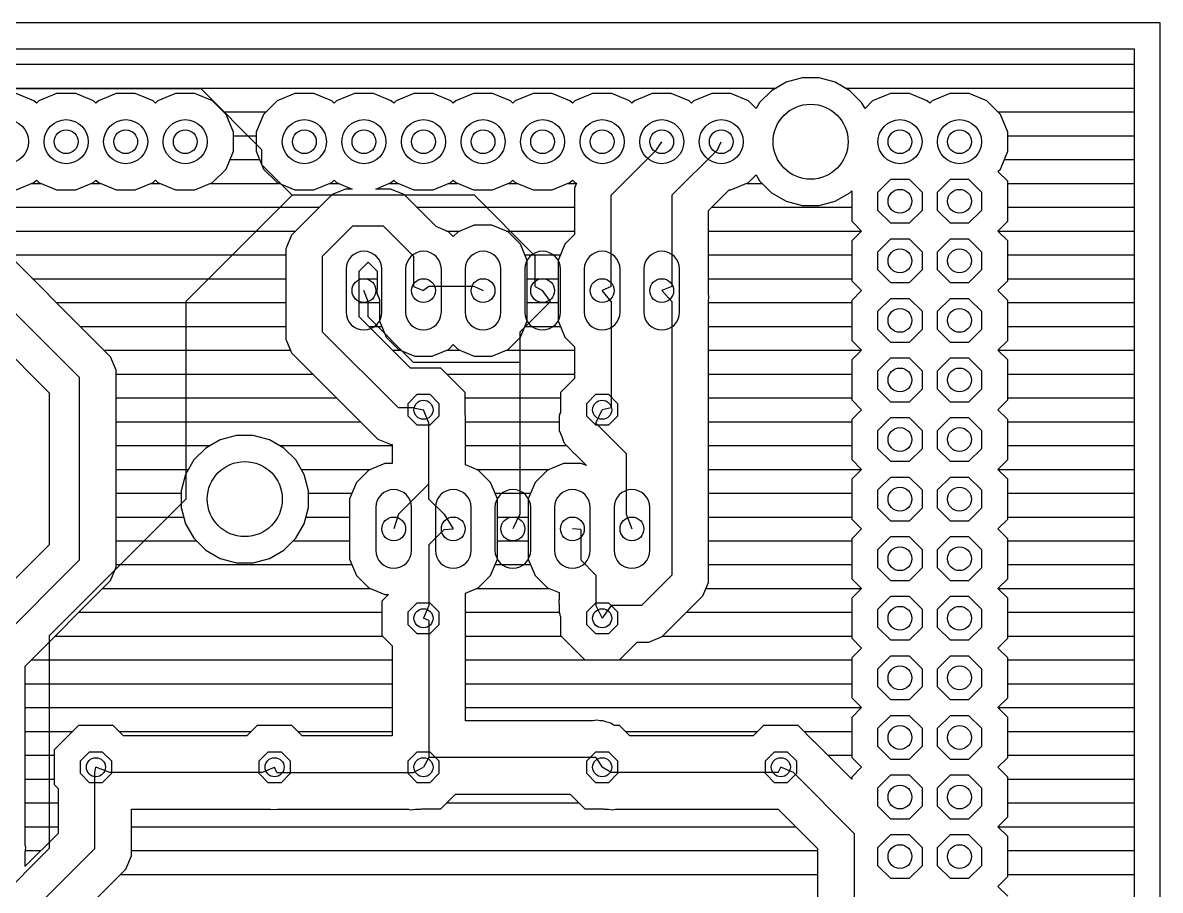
# Model space of a CAD drawing. Extents: x 0 to 108, y 0 to 85.
# Drawn here: x 59.11 to 107.62, y 48.09 to 85.08 of the extents above; entities that cross this region are included whole.
import ezdxf

# ---------------------------------------------------------------- set-up
doc = ezdxf.new("R2010")
doc.units = 0
for name, color, linetype in [('16', 174, 'CONTINUOUS'), ('17', 94, 'CONTINUOUS'), ('20', 178, 'CONTINUOUS'), ('44', 250, 'CONTINUOUS')]:
    doc.layers.add(name, color=color, linetype=linetype)

# ---------------------------------------------------------------- blocks, each defined once
blk = doc.blocks.new('ROUNDP')
blk.add_circle((0, 0), 0.5)
blk = doc.blocks.new('OCTAGONP')
blk.add_lwpolyline([(-0.5, -0.2071), (-0.5, 0.2071), (-0.2071, 0.5), (0.2071, 0.5), (0.5, 0.2071), (0.5, -0.2071), (0.2071, -0.5), (-0.2071, -0.5)], close=True)
blk = doc.blocks.new('LONGP120')
blk.add_lwpolyline([(-0.6, -0.5), (0.6, -0.5, 1), (0.6, 0.5), (-0.6, 0.5, 1)], format="xyb", close=True)

msp = doc.modelspace()

# ---------------------------------------------------------------- linework, layer by layer
at = {"layer": '16'}
for p, q in [((1.1176, 83.9624), (106.5024, 83.9624)), ((106.5024, 83.9624), (106.5024, 1.1176)), ((1.1176, 83.312), (106.5024, 83.312)), ((91.661, 82.5424), (91.0414, 82.1846)), ((92.3522, 82.7276), (91.661, 82.5424)), ((93.0678, 82.7276), (92.3522, 82.7276)), ((93.759, 82.5424), (93.0678, 82.7276)), ((94.3786, 82.1846), (93.759, 82.5424)), ((19.2557, 82.296), (91.2343, 82.296)), ((66.7131, 82.2579), (31.0896, 82.2579)), ((59.5854, 81.7542), (58.8292, 82.0674)), ((60.5508, 82.0674), (59.7946, 81.7542)), ((61.3692, 82.0674), (60.5508, 82.0674)), ((62.1254, 81.7542), (61.3692, 82.0674)), ((63.0908, 82.0674), (62.3346, 81.7542)), ((63.9092, 82.0674), (63.0908, 82.0674)), ((64.6654, 81.7542), (63.9092, 82.0674)), ((65.6308, 82.0674), (64.8746, 81.7542)), ((66.4492, 82.0674), (65.6308, 82.0674)), ((67.2054, 81.7542), (66.4492, 82.0674)), ((69.3039, 79.6671), (66.7131, 82.2579)), ((70.7108, 82.0674), (69.9546, 81.7542)), ((71.5292, 82.0674), (70.7108, 82.0674)), ((72.2854, 81.7542), (71.5292, 82.0674)), ((73.2508, 82.0674), (72.4946, 81.7542)), ((74.0692, 82.0674), (73.2508, 82.0674)), ((74.8254, 81.7542), (74.0692, 82.0674)), ((75.7908, 82.0674), (75.0346, 81.7542)), ((76.6092, 82.0674), (75.7908, 82.0674)), ((77.3654, 81.7542), (76.6092, 82.0674)), ((78.3308, 82.0674), (77.5746, 81.7542)), ((79.1492, 82.0674), (78.3308, 82.0674)), ((79.9054, 81.7542), (79.1492, 82.0674)), ((80.8708, 82.0674), (80.1146, 81.7542)), ((81.6892, 82.0674), (80.8708, 82.0674)), ((82.4454, 81.7542), (81.6892, 82.0674)), ((83.4108, 82.0674), (82.6546, 81.7542)), ((84.2292, 82.0674), (83.4108, 82.0674)), ((84.9854, 81.7542), (84.2292, 82.0674)), ((85.9508, 82.0674), (85.1946, 81.7542)), ((86.7692, 82.0674), (85.9508, 82.0674)), ((87.5254, 81.7542), (86.7692, 82.0674)), ((88.4908, 82.0674), (87.7346, 81.7542)), ((89.3092, 82.0674), (88.4908, 82.0674)), ((90.0654, 81.7542), (89.3092, 82.0674)), ((91.0414, 82.1846), (90.5354, 81.6786)), ((94.1857, 82.296), (106.5024, 82.296)), ((94.8846, 81.6786), (94.3786, 82.1846)), ((96.1108, 82.0674), (95.3546, 81.7542)), ((96.9292, 82.0674), (96.1108, 82.0674)), ((97.6854, 81.7542), (96.9292, 82.0674)), ((98.6508, 82.0674), (97.8946, 81.7542)), ((99.4692, 82.0674), (98.6508, 82.0674)), ((100.2254, 81.7542), (99.4692, 82.0674)), ((59.69, 81.6496), (59.5854, 81.7542)), ((59.7946, 81.7542), (59.69, 81.6496)), ((62.23, 81.6496), (62.1254, 81.7542)), ((62.3346, 81.7542), (62.23, 81.6496)), ((64.77, 81.6496), (64.6654, 81.7542)), ((64.8746, 81.7542), (64.77, 81.6496)), ((67.7842, 81.1754), (67.2054, 81.7542)), ((69.9546, 81.7542), (69.3758, 81.1754)), ((72.39, 81.6496), (72.2854, 81.7542)), ((72.4946, 81.7542), (72.39, 81.6496)), ((74.93, 81.6496), (74.8254, 81.7542)), ((75.0346, 81.7542), (74.93, 81.6496)), ((77.47, 81.6496), (77.3654, 81.7542)), ((77.5746, 81.7542), (77.47, 81.6496)), ((80.01, 81.6496), (79.9054, 81.7542)), ((80.1146, 81.7542), (80.01, 81.6496)), ((82.55, 81.6496), (82.4454, 81.7542)), ((82.6546, 81.7542), (82.55, 81.6496)), ((85.09, 81.6496), (84.9854, 81.7542)), ((85.1946, 81.7542), (85.09, 81.6496)), ((87.63, 81.6496), (87.5254, 81.7542)), ((87.7346, 81.7542), (87.63, 81.6496)), ((90.391, 81.4286), (90.0654, 81.7542)), ((90.5354, 81.6786), (90.391, 81.4286)), ((95.029, 81.4286), (94.8846, 81.6786)), ((95.3546, 81.7542), (95.029, 81.4286)), ((97.79, 81.6496), (97.6854, 81.7542)), ((97.8946, 81.7542), (97.79, 81.6496)), ((100.8042, 81.1754), (100.2254, 81.7542)), ((67.6796, 81.28), (69.4804, 81.28)), ((68.0974, 80.4192), (67.7842, 81.1754)), ((69.3758, 81.1754), (69.0626, 80.4192)), ((100.6996, 81.28), (106.5024, 81.28)), ((101.1174, 80.4192), (100.8042, 81.1754)), ((68.0974, 79.6008), (68.0974, 80.4192)), ((68.0974, 80.264), (69.0626, 80.264)), ((69.0626, 80.4192), (69.0626, 79.6008)), ((101.1174, 79.6008), (101.1174, 80.4192)), ((101.1174, 80.264), (106.5024, 80.264)), ((67.7842, 78.8446), (68.0974, 79.6008)), ((69.0626, 79.6008), (69.3758, 78.8446)), ((69.3039, 79.0194), (69.3039, 79.6671)), ((84.201, 77.724), (86.1441, 79.6671)), ((86.1441, 79.6671), (86.36, 80.01)), ((88.7349, 79.6671), (86.7918, 77.724)), ((88.7349, 79.6671), (88.9, 80.01)), ((100.8042, 78.8446), (101.1174, 79.6008)), ((67.9513, 79.248), (69.2087, 79.248)), ((100.9713, 79.248), (106.5024, 79.248)), ((67.2054, 78.2658), (67.7842, 78.8446)), ((70.5993, 77.724), (69.3039, 79.0194)), ((69.3758, 78.8446), (69.9546, 78.2658)), ((90.0654, 78.2658), (90.391, 78.5914)), ((90.391, 78.5914), (90.5354, 78.3414)), ((100.6996, 78.74), (100.8042, 78.8446)), ((101.1174, 78.3222), (100.6996, 78.74)), ((51.1683, 78.3717), (60.2361, 69.3039)), ((58.8292, 77.9526), (59.5854, 78.2658)), ((59.5038, 78.232), (59.8762, 78.232)), ((59.5854, 78.2658), (59.69, 78.3704)), ((59.69, 78.3704), (59.7946, 78.2658)), ((59.7946, 78.2658), (60.5508, 77.9526)), ((61.3692, 77.9526), (62.1254, 78.2658)), ((62.0438, 78.232), (62.4162, 78.232)), ((62.1254, 78.2658), (62.23, 78.3704)), ((62.23, 78.3704), (62.3346, 78.2658)), ((62.3346, 78.2658), (63.0908, 77.9526)), ((63.9092, 77.9526), (64.6654, 78.2658)), ((64.5838, 78.232), (64.9562, 78.232)), ((64.6654, 78.2658), (64.77, 78.3704)), ((64.77, 78.3704), (64.8746, 78.2658)), ((64.8746, 78.2658), (65.6308, 77.9526)), ((66.4492, 77.9526), (67.2054, 78.2658)), ((67.1238, 78.232), (70.0362, 78.232)), ((69.9546, 78.2658), (70.7108, 77.9526)), ((71.5292, 77.9526), (72.2854, 78.2658)), ((72.2038, 78.232), (72.5762, 78.232)), ((72.2854, 78.2658), (72.39, 78.3704)), ((72.39, 78.3704), (72.4946, 78.2658)), ((72.4946, 78.2658), (73.1588, 77.9907)), ((74.1612, 77.9907), (74.8254, 78.2658)), ((74.7438, 78.232), (75.1162, 78.232)), ((74.8254, 78.2658), (74.93, 78.3704)), ((74.93, 78.3704), (75.0346, 78.2658)), ((75.0346, 78.2658), (75.7908, 77.9526)), ((76.6092, 77.9526), (77.3654, 78.2658)), ((77.2838, 78.232), (77.6562, 78.232)), ((77.3654, 78.2658), (77.47, 78.3704)), ((77.47, 78.3704), (77.5746, 78.2658)), ((77.5746, 78.2658), (78.3308, 77.9526)), ((79.1492, 77.9526), (79.9054, 78.2658)), ((79.8238, 78.232), (80.1962, 78.232)), ((79.9054, 78.2658), (80.01, 78.3704)), ((80.01, 78.3704), (80.1146, 78.2658)), ((80.1146, 78.2658), (80.8708, 77.9526)), ((81.6892, 77.9526), (82.4454, 78.2658)), ((82.3638, 78.232), (82.7206, 78.232)), ((82.4454, 78.2658), (82.55, 78.3704)), ((82.55, 78.3704), (82.6546, 78.2658)), ((82.7229, 78.2375), (82.6389, 78.0347)), ((82.6546, 78.2658), (82.7229, 78.2375)), ((89.3092, 77.9526), (90.0654, 78.2658)), ((89.9838, 78.232), (90.6447, 78.232)), ((90.5354, 78.3414), (91.0414, 77.8354)), ((101.1174, 76.6178), (101.1174, 78.3222)), ((101.1174, 78.232), (106.5024, 78.232)), ((61.5315, 69.9516), (53.7591, 77.724)), ((62.4164, 71.2759), (55.7396, 77.9526)), ((60.5508, 77.9526), (61.3692, 77.9526)), ((63.0908, 77.9526), (63.9092, 77.9526)), ((65.6308, 77.9526), (66.4492, 77.9526)), ((70.5993, 77.724), (66.0654, 73.1901)), ((78.3717, 77.724), (70.5993, 77.724)), ((70.7108, 77.9526), (71.5292, 77.9526)), ((72.3052, 77.7529), (71.0098, 76.4575)), ((72.8794, 77.9907), (72.3052, 77.7529)), ((73.1588, 77.9907), (72.8794, 77.9907)), ((74.7962, 77.9907), (74.1612, 77.9907)), ((75.3704, 77.7529), (74.7962, 77.9907)), ((75.8098, 77.3135), (75.3704, 77.7529)), ((75.7908, 77.9526), (76.6092, 77.9526)), ((78.3308, 77.9526), (79.1492, 77.9526)), ((80.9625, 75.1332), (78.3717, 77.724)), ((80.8708, 77.9526), (81.6892, 77.9526)), ((82.6389, 78.0347), (82.6389, 76.0515)), ((84.201, 73.8378), (84.201, 77.724)), ((86.7918, 77.724), (86.7918, 73.8378)), ((88.3539, 77.077), (89.2295, 77.9526)), ((89.2295, 77.9526), (89.3092, 77.9526)), ((91.0414, 77.8354), (91.661, 77.4776)), ((93.759, 77.4776), (94.3786, 77.8354)), ((94.3786, 77.8354), (94.4626, 77.9193)), ((94.4626, 77.9193), (94.4626, 76.6178)), ((56.4762, 77.216), (71.7684, 77.216)), ((76.7367, 76.3866), (75.8098, 77.3135)), ((75.9072, 77.216), (82.6389, 77.216)), ((88.4929, 77.216), (94.4626, 77.216)), ((91.661, 77.4776), (92.3522, 77.2924)), ((92.3522, 77.2924), (93.0678, 77.2924)), ((93.0678, 77.2924), (93.759, 77.4776)), ((101.1174, 77.216), (106.5024, 77.216)), ((88.3539, 74.1468), (88.3539, 77.077)), ((57.4922, 76.2), (70.7524, 76.2)), ((71.0098, 76.4575), (70.5704, 76.0181)), ((71.8947, 75.1332), (73.1901, 76.4286)), ((73.1901, 76.4286), (74.4855, 76.4286)), ((74.4855, 76.4286), (75.7809, 75.1332)), ((77.2647, 76.1678), (76.7367, 76.3866)), ((77.1871, 76.2), (77.7529, 76.2)), ((77.47, 75.9626), (77.2647, 76.1678)), ((77.6753, 76.1678), (77.47, 75.9626)), ((78.3661, 76.454), (77.6753, 76.1678)), ((79.1139, 76.454), (78.3661, 76.454)), ((79.8047, 76.1678), (79.1139, 76.454)), ((79.7271, 76.2), (82.6389, 76.2)), ((80.3334, 75.6391), (79.8047, 76.1678)), ((88.3539, 76.2), (94.8804, 76.2)), ((94.4626, 76.6178), (94.8804, 76.2)), ((94.8804, 76.2), (94.4626, 75.7822)), ((100.6996, 76.2), (101.1174, 76.6178)), ((101.1174, 75.7822), (100.6996, 76.2)), ((100.6996, 76.2), (106.5024, 76.2)), ((70.5704, 76.0181), (70.3326, 75.4439)), ((82.6389, 76.0515), (82.2266, 75.6391)), ((94.4626, 75.7822), (94.4626, 74.0778)), ((101.1174, 74.0778), (101.1174, 75.7822)), ((70.3326, 75.4439), (70.3326, 71.584)), ((80.6196, 74.9483), (80.3334, 75.6391)), ((82.2266, 75.6391), (81.9404, 74.9483)), ((58.5082, 75.184), (70.3326, 75.184)), ((71.8947, 71.8947), (71.8947, 75.1332)), ((73.4568, 74.4862), (73.8371, 74.8665)), ((73.8371, 74.8665), (73.8385, 74.8665)), ((73.8385, 74.8665), (74.2188, 74.4862)), ((75.7809, 75.1332), (75.7809, 73.8378)), ((80.522, 75.184), (82.038, 75.184)), ((80.6196, 72.3717), (80.6196, 74.9483)), ((80.9625, 73.8378), (80.9625, 75.1332)), ((81.9404, 74.9483), (81.9404, 72.3717)), ((88.3539, 75.184), (94.4626, 75.184)), ((101.1174, 75.184), (106.5024, 75.184)), ((73.4568, 72.5417), (73.4568, 74.4862)), ((74.2188, 74.4862), (74.2188, 73.8446)), ((59.5242, 74.168), (70.3326, 74.168)), ((73.4568, 74.168), (74.2188, 74.168)), ((74.2188, 73.8446), (74.2162, 73.5404)), ((75.7809, 73.8378), (76.2, 73.66)), ((76.4286, 73.8378), (76.2, 73.66)), ((78.3717, 73.8378), (76.4286, 73.8378)), ((78.3717, 73.8378), (78.74, 73.66)), ((80.6196, 74.168), (81.9404, 74.168)), ((80.9625, 73.8378), (81.28, 73.66)), ((84.201, 73.8378), (83.82, 73.66)), ((86.7918, 73.8378), (86.36, 73.66)), ((88.3539, 74.168), (94.4626, 74.168)), ((88.3545, 74.1453), (88.3539, 74.1468)), ((88.3539, 73.836), (88.3545, 74.1453)), ((88.3539, 73.5271), (88.3539, 73.836)), ((94.4626, 74.0778), (94.8804, 73.66)), ((100.6996, 73.66), (101.1174, 74.0778)), ((101.1174, 74.168), (106.5024, 74.168)), ((73.8378, 73.1901), (73.66, 73.66)), ((74.2162, 73.5404), (74.2188, 73.534)), ((74.2188, 73.534), (74.2188, 73.5271)), ((74.2188, 73.5271), (74.3204, 73.2818)), ((74.3204, 73.2818), (74.3204, 72.3717)), ((81.6102, 73.1901), (81.28, 73.66)), ((84.201, 73.1901), (83.82, 73.66)), ((86.7918, 73.1901), (86.36, 73.66)), ((88.3488, 73.5131), (88.3532, 73.5238)), ((88.3539, 73.5008), (88.3488, 73.5131)), ((88.3532, 73.5255), (88.3539, 73.5271)), ((88.3532, 73.5238), (88.3532, 73.5255)), ((88.3539, 73.4667), (88.3539, 73.5008)), ((88.3656, 73.4346), (88.3539, 73.4667)), ((88.3539, 73.1571), (88.3656, 73.4346)), ((94.8804, 73.66), (94.4626, 73.2422)), ((101.1174, 73.2422), (100.6996, 73.66)), ((60.5402, 73.152), (70.3326, 73.152)), ((66.0654, 73.1901), (66.0654, 64.77)), ((73.4568, 73.152), (74.3204, 73.152)), ((73.8378, 72.5424), (73.8378, 73.1901)), ((81.6102, 73.1901), (80.3148, 71.8947)), ((80.6196, 73.152), (81.9404, 73.152)), ((84.201, 73.1901), (84.201, 68.6562)), ((86.7918, 73.1901), (86.7918, 61.5315)), ((88.3539, 61.2208), (88.3539, 73.1571)), ((88.3539, 73.152), (94.4626, 73.152)), ((94.4626, 73.2422), (94.4626, 71.5378)), ((101.1174, 71.5378), (101.1174, 73.2422)), ((101.1174, 73.152), (106.5024, 73.152)), ((75.6405, 70.358), (73.4568, 72.5417)), ((75.7809, 70.5993), (73.8378, 72.5424)), ((74.3204, 72.3717), (74.6066, 71.6809)), ((80.3334, 71.6809), (80.6196, 72.3717)), ((81.9404, 72.3717), (82.2266, 71.6809)), ((61.5562, 72.136), (70.3326, 72.136)), ((75.1332, 68.6562), (71.8947, 71.8947)), ((73.8625, 72.136), (74.418, 72.136)), ((80.3148, 71.8947), (80.3148, 70.5993)), ((80.522, 72.136), (82.038, 72.136)), ((88.3539, 72.136), (94.4626, 72.136)), ((101.1174, 72.136), (106.5024, 72.136)), ((70.3326, 71.584), (70.5704, 71.0098)), ((74.6066, 71.6809), (75.1353, 71.1522)), ((77.2647, 71.1522), (77.47, 71.3574)), ((77.47, 71.3574), (77.6753, 71.1522)), ((79.8047, 71.1522), (80.3334, 71.6809)), ((82.2266, 71.6809), (82.6389, 71.2685)), ((94.4626, 71.5378), (94.8804, 71.12)), ((100.6996, 71.12), (101.1174, 71.5378)), ((62.8558, 70.8365), (62.4164, 71.2759)), ((62.5722, 71.12), (70.5248, 71.12)), ((63.0936, 70.2623), (62.8558, 70.8365)), ((70.5704, 71.0098), (73.8089, 67.7713)), ((74.8785, 71.12), (75.2129, 71.12)), ((75.1353, 71.1522), (75.8261, 70.866)), ((75.8261, 70.866), (76.5739, 70.866)), ((76.5739, 70.866), (77.2647, 71.1522)), ((77.1871, 71.12), (77.7529, 71.12)), ((77.6753, 71.1522), (78.3661, 70.866)), ((78.3661, 70.866), (79.1139, 70.866)), ((79.1139, 70.866), (79.8047, 71.1522)), ((79.7271, 71.12), (82.6389, 71.12)), ((82.6389, 71.2685), (82.6389, 69.9134)), ((88.3539, 71.12), (94.8804, 71.12)), ((94.8804, 71.12), (94.4626, 70.7022)), ((101.1174, 70.7022), (100.6996, 71.12)), ((100.6996, 71.12), (106.5024, 71.12)), ((76.9365, 70.358), (75.6405, 70.358)), ((80.3148, 70.5993), (75.7809, 70.5993)), ((77.978, 69.3165), (76.9365, 70.358)), ((80.3148, 70.5993), (80.3148, 64.1223)), ((94.4626, 70.7022), (94.4626, 68.9978)), ((101.1174, 68.9978), (101.1174, 70.7022)), ((61.5315, 62.1792), (61.5315, 69.9516)), ((63.0936, 61.8685), (63.0936, 70.2623)), ((63.0936, 70.104), (71.4763, 70.104)), ((77.1905, 70.104), (82.6389, 70.104)), ((82.6389, 69.9134), (82.042, 69.3165)), ((88.3539, 70.104), (94.4626, 70.104)), ((101.1174, 70.104), (106.5024, 70.104)), ((60.2361, 69.3039), (60.2361, 62.8269)), ((63.0936, 69.088), (72.4923, 69.088)), ((77.978, 68.3499), (77.978, 69.3165)), ((77.978, 69.088), (82.042, 69.088)), ((82.042, 69.3165), (82.042, 68.4639)), ((88.3539, 69.088), (94.4626, 69.088)), ((94.4626, 68.9978), (94.8804, 68.58)), ((100.6996, 68.58), (101.1174, 68.9978)), ((101.1174, 69.088), (106.5024, 69.088)), ((75.7809, 68.6562), (75.1332, 68.6562)), ((75.7809, 68.6562), (76.2, 68.58)), ((76.4286, 68.0085), (76.2, 68.58)), ((82.042, 68.4639), (82.0064, 68.3875)), ((83.5533, 68.0085), (83.82, 68.58)), ((84.201, 68.6562), (83.82, 68.58)), ((94.8804, 68.58), (94.4626, 68.1622)), ((101.1174, 68.1622), (100.6996, 68.58)), ((63.0936, 68.072), (73.5083, 68.072)), ((76.4286, 65.4177), (76.4286, 68.0085)), ((77.9907, 68.3192), (77.978, 68.3499)), ((77.9907, 68.3093), (77.9907, 68.3192)), ((77.9944, 68.3002), (77.9907, 68.3093)), ((77.9907, 67.9989), (77.9944, 68.3002)), ((77.9907, 66.2332), (77.9907, 67.9989)), ((77.9916, 68.072), (81.9912, 68.072)), ((81.9912, 68.0428), (81.9791, 67.7667)), ((82.0048, 68.352), (81.9912, 68.3192)), ((81.9912, 68.3192), (81.9912, 68.0428)), ((82.0064, 68.3875), (82.0048, 68.352)), ((83.5533, 68.0085), (84.8487, 66.7131)), ((88.3539, 68.072), (94.4626, 68.072)), ((94.4626, 68.1622), (94.4626, 66.4578)), ((101.1174, 66.4578), (101.1174, 68.1622)), ((101.1174, 68.072), (106.5024, 68.072)), ((68.2222, 67.4876), (67.531, 67.3024)), ((68.9378, 67.4876), (68.2222, 67.4876)), ((69.629, 67.3024), (68.9378, 67.4876)), ((73.8089, 67.7713), (74.2483, 67.3319)), ((81.9791, 67.7667), (81.9912, 67.7333)), ((81.9912, 67.7333), (81.9912, 67.6978)), ((81.9912, 67.6978), (82.097, 67.4424)), ((82.097, 67.4424), (82.1914, 67.1826)), ((63.0936, 67.056), (67.1043, 67.056)), ((66.9114, 66.9446), (66.4054, 66.4386)), ((67.531, 67.3024), (66.9114, 66.9446)), ((70.2486, 66.9446), (69.629, 67.3024)), ((70.0557, 67.056), (74.8665, 67.056)), ((70.7546, 66.4386), (70.2486, 66.9446)), ((74.2483, 67.3319), (74.8225, 67.0941)), ((74.8225, 67.0941), (74.8665, 67.0941)), ((74.8665, 67.0941), (74.8665, 66.294)), ((77.9907, 67.056), (82.2967, 67.056)), ((82.1914, 67.1826), (82.2154, 67.1565)), ((82.2154, 67.1565), (82.229, 67.1236)), ((82.229, 67.1236), (82.4245, 66.9282)), ((88.3539, 67.056), (94.4626, 67.056)), ((101.1174, 67.056), (106.5024, 67.056)), ((82.4245, 66.9282), (82.6111, 66.7244)), ((82.6111, 66.7244), (82.6433, 66.7093)), ((82.6433, 66.7093), (83.154, 66.1987)), ((84.8487, 66.7131), (84.8487, 64.1223)), ((63.0936, 66.04), (66.1752, 66.04)), ((66.4054, 66.4386), (66.0476, 65.819)), ((71.1124, 65.819), (70.7546, 66.4386)), ((70.9848, 66.04), (73.9429, 66.04)), ((73.8653, 66.0078), (73.3366, 65.4791)), ((74.5561, 66.294), (73.8653, 66.0078)), ((74.8665, 66.294), (74.5561, 66.294)), ((78.5347, 66.0078), (77.9907, 66.2332)), ((78.4571, 66.04), (81.5629, 66.04)), ((79.0634, 65.4791), (78.5347, 66.0078)), ((81.4853, 66.0078), (80.9566, 65.4791)), ((82.1761, 66.294), (81.4853, 66.0078)), ((82.9239, 66.294), (82.1761, 66.294)), ((83.154, 66.1987), (82.9239, 66.294)), ((88.3539, 66.04), (94.8804, 66.04)), ((94.4626, 66.4578), (94.8804, 66.04)), ((94.8804, 66.04), (94.4626, 65.6222)), ((100.6996, 66.04), (101.1174, 66.4578)), ((101.1174, 65.6222), (100.6996, 66.04)), ((100.6996, 66.04), (106.5024, 66.04)), ((66.0476, 65.819), (65.8624, 65.1278)), ((71.2976, 65.1278), (71.1124, 65.819)), ((94.4626, 65.6222), (94.4626, 63.9178)), ((101.1174, 63.9178), (101.1174, 65.6222)), ((63.0936, 65.024), (65.8624, 65.024)), ((65.8624, 65.1278), (65.8624, 64.4122)), ((71.2976, 64.4122), (71.2976, 65.1278)), ((71.2976, 65.024), (73.148, 65.024)), ((73.3366, 65.4791), (73.0504, 64.7883)), ((76.4286, 65.4177), (75.1332, 64.1223)), ((76.4286, 64.77), (76.4286, 65.4177)), ((79.3496, 64.7883), (79.0634, 65.4791)), ((79.252, 65.024), (80.768, 65.024)), ((80.9566, 65.4791), (80.6704, 64.7883)), ((88.3539, 65.024), (94.4626, 65.024)), ((101.1174, 65.024), (106.5024, 65.024)), ((66.0654, 64.77), (60.2361, 58.9407)), ((73.0504, 64.7883), (73.0504, 62.2117)), ((77.0763, 64.1223), (76.4286, 64.77)), ((79.3496, 62.2117), (79.3496, 64.7883)), ((80.6704, 64.7883), (80.6704, 62.2117)), ((65.8624, 64.4122), (66.0476, 63.721)), ((71.1124, 63.721), (71.2976, 64.4122)), ((75.1332, 64.1223), (74.93, 63.5)), ((77.0763, 64.1223), (77.47, 63.5)), ((80.3148, 64.1223), (80.01, 63.5)), ((84.8487, 64.1223), (85.09, 63.5)), ((63.0936, 64.008), (65.9707, 64.008)), ((66.0476, 63.721), (66.4054, 63.1014)), ((70.7546, 63.1014), (71.1124, 63.721)), ((71.1893, 64.008), (73.0504, 64.008)), ((79.3496, 64.008), (80.6704, 64.008)), ((88.3539, 64.008), (94.4626, 64.008)), ((94.4626, 63.9178), (94.8804, 63.5)), ((100.6996, 63.5), (101.1174, 63.9178)), ((101.1174, 64.008), (106.5024, 64.008)), ((66.4054, 63.1014), (66.9114, 62.5954)), ((70.2486, 62.5954), (70.7546, 63.1014)), ((77.0763, 63.4746), (76.4286, 62.8269)), ((77.0763, 63.4746), (77.47, 63.5)), ((82.9056, 63.4746), (82.55, 63.5)), ((82.9056, 63.4746), (82.9056, 62.1792)), ((94.8804, 63.5), (94.4626, 63.0822)), ((94.4626, 63.0822), (94.4626, 61.3778)), ((101.1174, 63.0822), (100.6996, 63.5)), ((101.1174, 61.3778), (101.1174, 63.0822)), ((60.2361, 62.8269), (55.0545, 57.6453)), ((63.0936, 62.992), (66.5147, 62.992)), ((66.9114, 62.5954), (67.531, 62.2376)), ((69.629, 62.2376), (70.2486, 62.5954)), ((70.6453, 62.992), (73.0504, 62.992)), ((76.4286, 62.8269), (76.4286, 60.2361)), ((79.3496, 62.992), (80.6704, 62.992)), ((88.3539, 62.992), (94.4626, 62.992)), ((101.1174, 62.992), (106.5024, 62.992)), ((57.6453, 58.293), (61.5315, 62.1792)), ((67.531, 62.2376), (68.2222, 62.0524)), ((68.9378, 62.0524), (69.629, 62.2376)), ((73.0504, 62.2117), (73.3366, 61.5209)), ((79.0634, 61.5209), (79.3496, 62.2117)), ((80.6704, 62.2117), (80.9566, 61.5209)), ((82.9056, 62.1792), (83.5533, 61.5315)), ((62.8558, 61.2943), (63.0936, 61.8685)), ((63.0936, 61.976), (73.148, 61.976)), ((68.2222, 62.0524), (68.9378, 62.0524)), ((79.252, 61.976), (80.768, 61.976)), ((88.3539, 61.976), (94.4626, 61.976)), ((101.1174, 61.976), (106.5024, 61.976)), ((59.2074, 57.646), (62.8558, 61.2943)), ((73.3366, 61.5209), (73.8653, 60.9922)), ((78.5347, 60.9922), (79.0634, 61.5209)), ((80.9566, 61.5209), (81.4853, 60.9922)), ((83.5533, 61.5315), (83.5533, 60.2361)), ((86.7918, 61.5315), (85.4964, 60.2361)), ((88.1161, 60.6466), (88.3539, 61.2208)), ((94.4626, 61.3778), (94.8804, 60.96)), ((100.6996, 60.96), (101.1174, 61.3778)), ((62.5214, 60.96), (73.9429, 60.96)), ((73.8653, 60.9922), (74.5561, 60.706)), ((74.7015, 60.706), (74.422, 60.4265)), ((74.5561, 60.706), (74.7015, 60.706)), ((77.9907, 60.7668), (78.5347, 60.9922)), ((77.9907, 60.5438), (77.9907, 60.7668)), ((78.4571, 60.96), (81.5629, 60.96)), ((81.4853, 60.9922), (81.9912, 60.7826)), ((81.9912, 60.7826), (81.9912, 60.4971)), ((87.6767, 60.2072), (88.1161, 60.6466)), ((88.2459, 60.96), (94.8804, 60.96)), ((94.8804, 60.96), (94.4626, 60.5422)), ((101.1174, 60.5422), (100.6996, 60.96)), ((100.6996, 60.96), (106.5024, 60.96)), ((74.422, 60.4265), (74.422, 58.9535)), ((76.4286, 60.2361), (76.2, 59.69)), ((77.9918, 60.541), (77.9907, 60.5438)), ((77.9907, 60.2332), (77.9918, 60.541)), ((77.9907, 59.9254), (77.9907, 60.2332)), ((81.9912, 60.4971), (81.975, 60.4501)), ((81.975, 60.4501), (81.9912, 60.188)), ((81.9912, 60.188), (81.9912, 59.9254)), ((83.5533, 60.2361), (83.82, 59.69)), ((84.201, 60.2361), (83.82, 59.69)), ((85.4964, 60.2361), (84.201, 60.2361)), ((86.3813, 58.9118), (87.6767, 60.2072)), ((94.4626, 60.5422), (94.4626, 58.8378)), ((101.1174, 58.8378), (101.1174, 60.5422)), ((61.5054, 59.944), (74.422, 59.944)), ((76.4286, 59.5884), (76.2, 59.69)), ((77.9859, 59.9108), (77.9895, 59.9195)), ((77.9907, 59.8991), (77.9859, 59.9108)), ((77.9895, 59.9226), (77.9907, 59.9254)), ((77.9895, 59.9195), (77.9895, 59.9226)), ((77.9907, 59.944), (81.9912, 59.944)), ((77.9907, 59.8784), (77.9907, 59.8991)), ((77.9981, 59.8591), (77.9907, 59.8784)), ((77.9907, 59.5685), (77.9981, 59.8591)), ((81.9912, 59.9254), (82.0102, 59.8794)), ((82.0102, 59.8794), (82.0133, 59.8298)), ((82.0133, 59.8298), (82.042, 59.771)), ((82.042, 59.771), (82.042, 58.9535)), ((87.4134, 59.944), (94.4626, 59.944)), ((101.1174, 59.944), (106.5024, 59.944)), ((76.4286, 59.5884), (76.4286, 53.7591)), ((77.9907, 55.3212), (77.9907, 59.5685)), ((60.2361, 58.9407), (60.2361, 49.8729)), ((60.4894, 58.928), (74.4475, 58.928)), ((74.422, 58.9535), (74.8665, 58.509)), ((77.9907, 58.928), (82.0675, 58.928)), ((82.042, 58.9535), (83.0835, 57.912)), ((85.8071, 58.674), (86.3813, 58.9118)), ((86.3974, 58.928), (94.4626, 58.928)), ((94.4626, 58.8378), (94.8804, 58.42)), ((100.6996, 58.42), (101.1174, 58.8378)), ((101.1174, 58.928), (106.5024, 58.928)), ((74.8665, 58.509), (74.8665, 54.6735)), ((84.5565, 57.912), (85.3185, 58.674)), ((85.3185, 58.674), (85.8071, 58.674)), ((94.8804, 58.42), (94.4626, 58.0022)), ((101.1174, 58.0022), (100.6996, 58.42)), ((59.4734, 57.912), (74.8665, 57.912)), ((77.9907, 57.912), (83.0835, 57.912)), ((83.0835, 57.912), (84.5565, 57.912)), ((84.5565, 57.912), (94.4626, 57.912)), ((94.4626, 58.0022), (94.4626, 56.2978)), ((101.1174, 56.2978), (101.1174, 58.0022)), ((101.1174, 57.912), (106.5024, 57.912)), ((59.2074, 50.0398), (59.2074, 57.646)), ((59.2074, 56.896), (74.8665, 56.896)), ((77.9907, 56.896), (94.4626, 56.896)), ((101.1174, 56.896), (106.5024, 56.896)), ((94.4626, 56.2978), (94.8804, 55.88)), ((100.6996, 55.88), (101.1174, 56.2978)), ((59.2074, 55.88), (74.8665, 55.88)), ((77.9907, 55.88), (94.8804, 55.88)), ((94.8804, 55.88), (94.4626, 55.4622)), ((101.1174, 55.4622), (100.6996, 55.88)), ((100.6996, 55.88), (106.5024, 55.88)), ((83.417, 55.3212), (77.9907, 55.3212)), ((83.5888, 55.3514), (83.417, 55.3212)), ((83.7248, 55.3212), (83.5888, 55.3514)), ((83.864, 55.3212), (83.7248, 55.3212)), ((84.0252, 55.2544), (83.864, 55.3212)), ((94.4626, 55.4622), (94.4626, 53.7578)), ((101.1174, 53.7578), (101.1174, 55.4622)), ((59.2074, 54.864), (61.2395, 54.864)), ((61.4935, 55.118), (60.452, 54.0765)), ((62.9665, 55.118), (61.4935, 55.118)), ((63.411, 54.6735), (62.9665, 55.118)), ((63.2205, 54.864), (68.8595, 54.864)), ((69.1135, 55.118), (68.669, 54.6735)), ((70.5865, 55.118), (69.1135, 55.118)), ((71.031, 54.6735), (70.5865, 55.118)), ((70.8405, 54.864), (74.8665, 54.864)), ((84.1955, 55.2166), (84.0252, 55.2544)), ((84.3095, 55.1367), (84.1955, 55.2166)), ((84.3546, 55.118), (84.3095, 55.1367)), ((84.5565, 55.118), (84.3546, 55.118)), ((85.001, 54.6735), (84.5565, 55.118)), ((84.8105, 54.864), (90.4495, 54.864)), ((90.7035, 55.118), (90.259, 54.6735)), ((92.1765, 55.118), (90.7035, 55.118)), ((92.8662, 54.4283), (92.1765, 55.118)), ((92.4305, 54.864), (94.4626, 54.864)), ((101.1174, 54.864), (106.5024, 54.864)), ((68.669, 54.6735), (63.411, 54.6735)), ((74.8665, 54.6735), (71.031, 54.6735)), ((90.259, 54.6735), (85.001, 54.6735)), ((92.8743, 54.4248), (92.8662, 54.4283)), ((93.0633, 54.2312), (92.8743, 54.4248)), ((59.2074, 53.848), (60.452, 53.848)), ((60.452, 54.0765), (60.452, 52.6035)), ((93.218, 54.0765), (93.0633, 54.2312)), ((93.218, 54.0759), (93.218, 54.0765)), ((94.4626, 52.8313), (93.218, 54.0759)), ((93.4459, 53.848), (94.4626, 53.848)), ((101.1174, 53.848), (106.5024, 53.848)), ((76.4286, 53.7591), (76.2, 53.34)), ((83.5533, 53.7591), (76.4286, 53.7591)), ((83.5533, 53.7591), (83.82, 53.34)), ((94.4626, 53.7578), (94.8804, 53.34)), ((100.6996, 53.34), (101.1174, 53.7578)), ((62.1792, 53.1114), (62.23, 53.34)), ((62.1792, 49.8729), (62.1792, 53.1114)), ((62.8269, 53.1114), (62.23, 53.34)), ((69.3039, 53.1114), (62.8269, 53.1114)), ((69.3039, 53.1114), (69.85, 53.34)), ((69.9516, 53.1114), (69.85, 53.34)), ((69.9516, 53.1114), (75.7809, 53.1114)), ((75.7809, 53.1114), (76.2, 53.34)), ((84.201, 53.1114), (83.82, 53.34)), ((91.3257, 53.1114), (84.201, 53.1114)), ((91.3257, 53.1114), (91.44, 53.34)), ((91.9734, 53.1114), (91.44, 53.34)), ((91.9734, 53.1114), (94.5642, 50.5206)), ((94.8804, 53.34), (94.4626, 52.9222)), ((94.4626, 52.9222), (94.4626, 52.8313)), ((101.1174, 52.9222), (100.6996, 53.34)), ((101.1174, 51.2178), (101.1174, 52.9222)), ((59.2074, 52.832), (60.452, 52.832)), ((60.452, 52.6035), (60.6171, 52.4384)), ((60.6171, 52.4384), (60.6171, 50.5199)), ((94.4619, 52.832), (94.4626, 52.832)), ((101.1174, 52.832), (106.5024, 52.832)), ((76.9365, 51.562), (77.5715, 52.197)), ((77.5715, 52.197), (82.4485, 52.197)), ((82.4485, 52.197), (83.0835, 51.562)), ((59.2074, 51.816), (60.6171, 51.816)), ((63.7413, 49.5622), (63.7413, 51.5493)), ((63.7413, 51.5493), (68.9962, 51.5493)), ((68.9962, 51.5493), (68.999, 51.5481)), ((68.999, 51.5481), (69.3068, 51.5493)), ((69.3068, 51.5493), (69.6146, 51.5493)), ((69.6146, 51.5493), (69.6174, 51.5505)), ((69.6174, 51.5505), (69.6205, 51.5505)), ((69.6205, 51.5505), (69.6292, 51.5541)), ((69.6292, 51.5541), (69.6409, 51.5493)), ((69.6409, 51.5493), (69.6616, 51.5493)), ((69.6616, 51.5493), (69.6808, 51.5419)), ((69.6808, 51.5419), (69.9715, 51.5493)), ((69.9715, 51.5493), (75.5559, 51.5493)), ((75.5559, 51.5493), (75.6382, 51.5251)), ((75.6382, 51.5251), (75.8643, 51.5493)), ((75.8643, 51.5493), (76.0916, 51.5493)), ((76.0916, 51.5493), (76.1223, 51.562)), ((76.1223, 51.562), (76.9365, 51.562)), ((77.1905, 51.816), (82.8295, 51.816)), ((83.0835, 51.562), (83.8596, 51.562)), ((83.8596, 51.562), (83.8903, 51.5493)), ((83.8903, 51.5493), (84.0854, 51.5493)), ((84.0854, 51.5493), (84.2784, 51.5206)), ((84.2784, 51.5206), (84.3933, 51.5493)), ((84.3933, 51.5493), (91.2703, 51.5493)), ((91.2703, 51.5493), (91.3307, 51.545)), ((91.3307, 51.545), (93.0021, 49.8736)), ((101.1174, 51.816), (106.5024, 51.816)), ((100.6996, 50.8), (101.1174, 51.2178)), ((60.6171, 50.5199), (59.2, 49.1028)), ((59.2074, 50.8), (60.6171, 50.8)), ((63.7413, 50.8), (92.0757, 50.8)), ((94.5642, 50.5206), (94.5642, 35.6235)), ((101.1174, 50.3822), (100.6996, 50.8)), ((100.6996, 50.8), (106.5024, 50.8)), ((59.2378, 49.8992), (59.2074, 50.0398)), ((101.1174, 48.6778), (101.1174, 50.3822)), ((53.7591, 41.4528), (62.1792, 49.8729)), ((60.2361, 49.8729), (57.6453, 47.2821)), ((59.2074, 49.732), (59.2378, 49.8992)), ((59.2074, 49.1208), (59.2074, 49.732)), ((59.2168, 49.784), (59.8812, 49.784)), ((63.5035, 48.988), (63.7413, 49.5622)), ((63.7413, 49.784), (93.0021, 49.784)), ((93.0021, 49.8736), (93.0021, 46.6724)), ((101.1174, 49.784), (106.5024, 49.784)), ((59.2, 49.1028), (59.2074, 49.1208)), ((62.0134, 47.498), (63.5035, 48.988)), ((63.2834, 48.768), (93.0021, 48.768)), ((100.6996, 48.26), (101.1174, 48.6778)), ((101.1174, 48.768), (106.5024, 48.768)), ((101.1174, 47.8422), (100.6996, 48.26))]:
    msp.add_line(p, q, dxfattribs=at)
at = {"layer": '20'}
for p, q in [((107.62, 85.08), (0, 85.08)), ((107.62, 0), (107.62, 85.08))]:
    msp.add_line(p, q, dxfattribs=at)
for centre in [(92.71, 80.01), (68.58, 64.77)]:
    msp.add_circle(centre, 1.6, dxfattribs=at)
at = {"layer": '44'}
for centre, radius in [((60.96, 80.01), 0.508), ((63.5, 80.01), 0.508), ((66.04, 80.01), 0.508), ((71.12, 80.01), 0.508), ((73.66, 80.01), 0.508), ((76.2, 80.01), 0.508), ((78.74, 80.01), 0.508), ((81.28, 80.01), 0.508), ((83.82, 80.01), 0.508), ((86.36, 80.01), 0.508), ((88.9, 80.01), 0.508), ((96.52, 80.01), 0.508), ((99.06, 80.01), 0.508), ((96.52, 77.47), 0.508), ((99.06, 77.47), 0.508), ((96.52, 74.93), 0.508), ((99.06, 74.93), 0.508), ((73.66, 73.66), 0.508), ((76.2, 73.66), 0.508), ((78.74, 73.66), 0.508), ((81.28, 73.66), 0.508), ((83.82, 73.66), 0.508), ((86.36, 73.66), 0.508), ((96.52, 72.39), 0.508), ((99.06, 72.39), 0.508), ((96.52, 69.85), 0.508), ((99.06, 69.85), 0.508), ((76.2, 68.58), 0.4064), ((83.82, 68.58), 0.4064), ((96.52, 67.31), 0.508), ((99.06, 67.31), 0.508), ((96.52, 64.77), 0.508), ((99.06, 64.77), 0.508), ((74.93, 63.5), 0.508), ((77.47, 63.5), 0.508), ((80.01, 63.5), 0.508), ((82.55, 63.5), 0.508), ((85.09, 63.5), 0.508), ((96.52, 62.23), 0.508), ((99.06, 62.23), 0.508), ((96.52, 59.69), 0.508), ((99.06, 59.69), 0.508), ((76.2, 59.69), 0.4064), ((83.82, 59.69), 0.4064), ((96.52, 57.15), 0.508), ((99.06, 57.15), 0.508), ((96.52, 54.61), 0.508), ((99.06, 54.61), 0.508), ((62.23, 53.34), 0.4064), ((69.85, 53.34), 0.4064), ((76.2, 53.34), 0.4064), ((83.82, 53.34), 0.4064), ((91.44, 53.34), 0.4064), ((96.52, 52.07), 0.508), ((99.06, 52.07), 0.508), ((96.52, 49.53), 0.508), ((99.06, 49.53), 0.508)]:
    msp.add_circle(centre, radius, dxfattribs=at)

# ---------------------------------------------------------------- block references
at = {"layer": '17'}
for name, p, xscale, yscale, rotation in [('ROUNDP', (58.42, 80.01), 1.8796, 1.8796, 90), ('ROUNDP', (60.96, 80.01), 1.8796, 1.8796, 90), ('ROUNDP', (63.5, 80.01), 1.8796, 1.8796, 90), ('ROUNDP', (66.04, 80.01), 1.8796, 1.8796, 90), ('ROUNDP', (71.12, 80.01), 1.8796, 1.8796, 90), ('ROUNDP', (73.66, 80.01), 1.8796, 1.8796, 90), ('ROUNDP', (76.2, 80.01), 1.8796, 1.8796, 90), ('ROUNDP', (78.74, 80.01), 1.8796, 1.8796, 90), ('ROUNDP', (81.28, 80.01), 1.8796, 1.8796, 90), ('ROUNDP', (83.82, 80.01), 1.8796, 1.8796, 90), ('ROUNDP', (86.36, 80.01), 1.8796, 1.8796, 90), ('ROUNDP', (88.9, 80.01), 1.8796, 1.8796, 90), ('ROUNDP', (96.52, 80.01), 1.8796, 1.8796, 90), ('ROUNDP', (99.06, 80.01), 1.8796, 1.8796, 90), ('OCTAGONP', (96.52, 77.47), 1.8796, 1.8796, 90), ('OCTAGONP', (99.06, 77.47), 1.8796, 1.8796, 90), ('OCTAGONP', (96.52, 74.93), 1.8796, 1.8796, 90), ('OCTAGONP', (99.06, 74.93), 1.8796, 1.8796, 90), ('LONGP120', (73.66, 73.66), 1.524, 1.524, 90), ('LONGP120', (76.2, 73.66), 1.524, 1.524, 90), ('LONGP120', (78.74, 73.66), 1.524, 1.524, 90), ('LONGP120', (81.28, 73.66), 1.524, 1.524, 90), ('LONGP120', (83.82, 73.66), 1.524, 1.524, 90), ('LONGP120', (86.36, 73.66), 1.524, 1.524, 90), ('OCTAGONP', (96.52, 72.39), 1.8796, 1.8796, 90), ('OCTAGONP', (99.06, 72.39), 1.8796, 1.8796, 90), ('OCTAGONP', (96.52, 69.85), 1.8796, 1.8796, 90), ('OCTAGONP', (99.06, 69.85), 1.8796, 1.8796, 90), ('OCTAGONP', (76.2, 68.58), 1.3208, 1.3208, 180), ('OCTAGONP', (83.82, 68.58), 1.3208, 1.3208, 180), ('OCTAGONP', (96.52, 67.31), 1.8796, 1.8796, 90), ('OCTAGONP', (99.06, 67.31), 1.8796, 1.8796, 90), ('OCTAGONP', (96.52, 64.77), 1.8796, 1.8796, 90), ('OCTAGONP', (99.06, 64.77), 1.8796, 1.8796, 90), ('LONGP120', (74.93, 63.5), 1.524, 1.524, 90), ('LONGP120', (77.47, 63.5), 1.524, 1.524, 90), ('LONGP120', (80.01, 63.5), 1.524, 1.524, 90), ('LONGP120', (82.55, 63.5), 1.524, 1.524, 90), ('LONGP120', (85.09, 63.5), 1.524, 1.524, 90), ('OCTAGONP', (96.52, 62.23), 1.8796, 1.8796, 90), ('OCTAGONP', (99.06, 62.23), 1.8796, 1.8796, 90), ('OCTAGONP', (76.2, 59.69), 1.3208, 1.3208, 180), ('OCTAGONP', (83.82, 59.69), 1.3208, 1.3208, 180), ('OCTAGONP', (96.52, 59.69), 1.8796, 1.8796, 90), ('OCTAGONP', (99.06, 59.69), 1.8796, 1.8796, 90), ('OCTAGONP', (96.52, 57.15), 1.8796, 1.8796, 90), ('OCTAGONP', (99.06, 57.15), 1.8796, 1.8796, 90), ('OCTAGONP', (96.52, 54.61), 1.8796, 1.8796, 90), ('OCTAGONP', (99.06, 54.61), 1.8796, 1.8796, 90), ('OCTAGONP', (62.23, 53.34), 1.3208, 1.3208, 270), ('OCTAGONP', (69.85, 53.34), 1.3208, 1.3208, 270), ('OCTAGONP', (76.2, 53.34), 1.3208, 1.3208, 270), ('OCTAGONP', (83.82, 53.34), 1.3208, 1.3208, 270), ('OCTAGONP', (91.44, 53.34), 1.3208, 1.3208, 270), ('OCTAGONP', (96.52, 52.07), 1.8796, 1.8796, 90), ('OCTAGONP', (99.06, 52.07), 1.8796, 1.8796, 90), ('OCTAGONP', (96.52, 49.53), 1.8796, 1.8796, 90), ('OCTAGONP', (99.06, 49.53), 1.8796, 1.8796, 90)]:
    msp.add_blockref(name, p, dxfattribs=dict(at, xscale=xscale, yscale=yscale, rotation=rotation))

doc.saveas('drawing.dxf')
